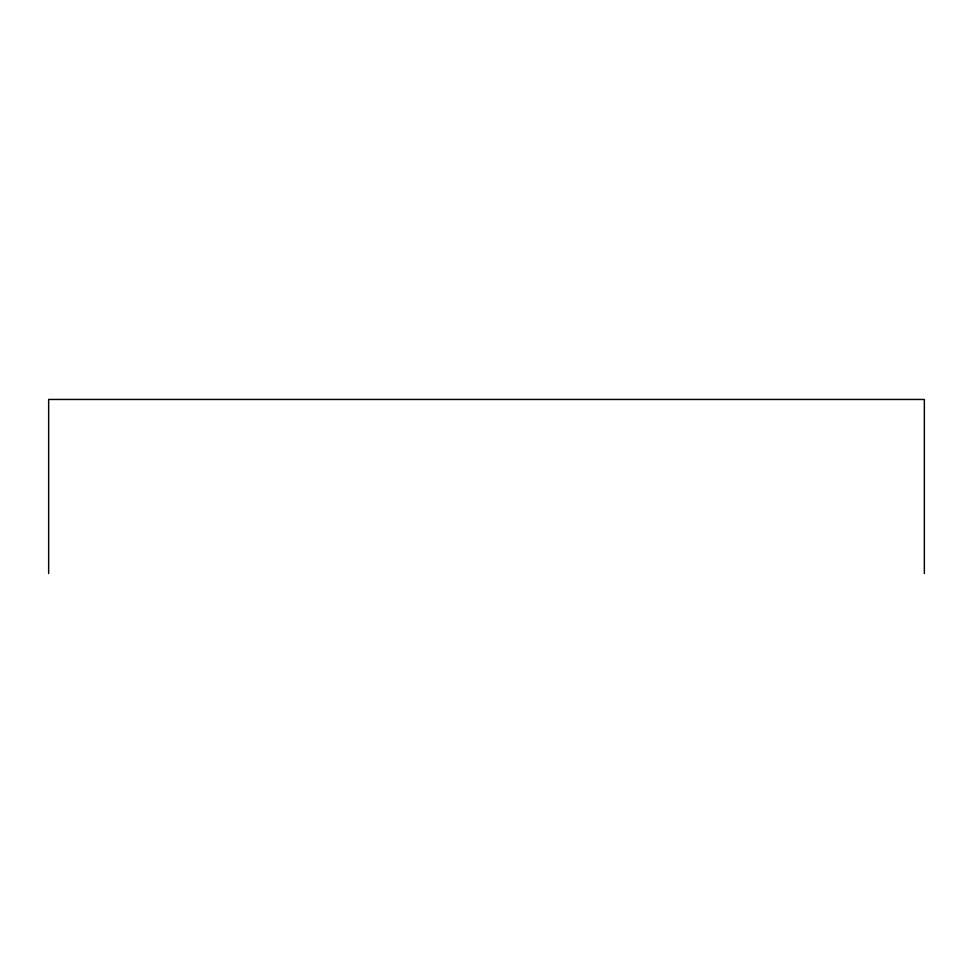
<?xml version="1.0" encoding="UTF-8"?>
<svg xmlns="http://www.w3.org/2000/svg" width="973" height="973" viewBox="0 0 973 973"><rect width="100%" height="100%" fill="white"/><g stroke="black" fill="none" stroke-linecap="round" stroke-linejoin="round"><path stroke-width="1.46" d="M924.35 573.547L924.35 399.453L48.65 399.453L48.65 573.547"/></g></svg>
